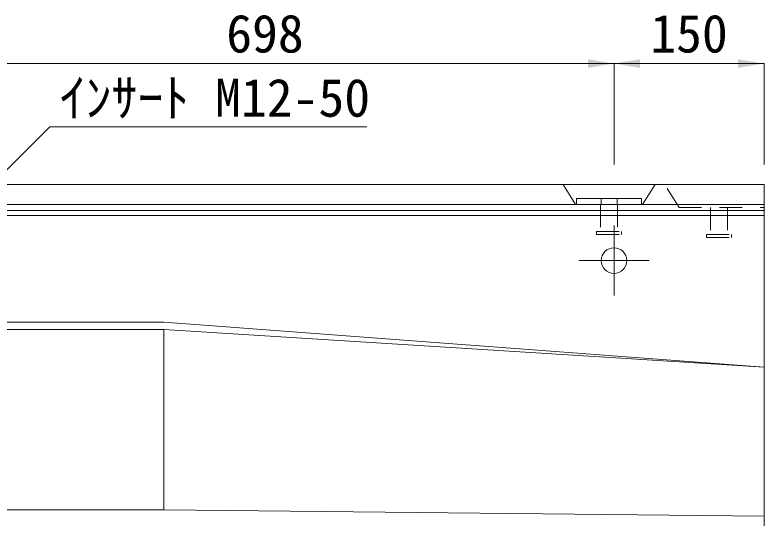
# Model space of a CAD drawing. Units: millimetres at full size. Extents: x 50430 to 75195, y 24892 to 47415.
# Drawn here: x 54737 to 55486, y 37066 to 37568 of the extents above; entities that cross this region are included whole.
import ezdxf
from ezdxf.enums import TextEntityAlignment as Align

# ---------------------------------------------------------------- set-up
doc = ezdxf.new("R2010")
doc.units = ezdxf.units.MM
doc.header["$LTSCALE"] = 30
doc.linetypes.add('USER1', pattern=[1.35, 0.75, -0.6])
doc.linetypes.add('USER2', pattern=[28.575, 19.05, -3.175, 3.175, -3.175])
for name, color, linetype, lineweight in [('0_2', 7, 'Continuous', 20), ('受枠', 3, 'Continuous', 5), ('寸法線', 7, 'Continuous', 9), ('本体', 2, 'Continuous', 20), ('ｲﾝｻｰﾄ', 3, 'USER1', 5)]:
    doc.layers.add(name, color=color, linetype=linetype, lineweight=lineweight)
doc.styles.add('ＭＳ ゴシック', font='')
doc.styles.get('ＭＳ ゴシック').set_extended_font_data('MS Gothic')

# ---------------------------------------------------------------- blocks, each defined once
blk = doc.blocks.new('filled_arrow')
at = {"color": 0, "linetype": 'Continuous', "lineweight": -2}
blk.add_solid([(7.5, 1.25), (0, 0), (7.5, -1.25)], dxfattribs=at)

msp = doc.modelspace()

# ---------------------------------------------------------------- linework, layer by layer
at = {"layer": '0_2', "lineweight": 13}
for p, q in [((55486.06, 37367.83), (55486.06, 37281.83)), ((55486.06, 37367.83), (55486.06, 37281.83)), ((55486.06, 37367.83), (55486.06, 37281.83)), ((55486.06, 37141.83), (55486.06, 36959.83))]:
    msp.add_line(p, q, dxfattribs=at)
at = {"layer": '受枠'}
for p, q in [((55298.56, 37384.83), (55363.56, 37384.83)), ((55298.56, 37384.83), (55298.56, 37378.83)), ((55323.06, 37384.83), (55323.06, 37378.83)), ((55339.06, 37384.83), (55339.06, 37378.83)), ((55363.56, 37384.83), (55363.56, 37378.83)), ((54488.06, 37378.83), (55486.06, 37378.83)), ((54488.06, 37372.83), (55486.06, 37372.83))]:
    msp.add_line(p, q, dxfattribs=at)
at = {"layer": '寸法線'}
for p, q in [((54638.06, 37519.72), (55336.06, 37519.72)), ((55336.06, 37519.72), (55486.06, 37519.72)), ((55336.06, 37418.83), (55336.06, 37519.72)), ((55336.06, 37418.83), (55336.06, 37519.72)), ((55486.06, 37418.83), (55486.06, 37519.72))]:
    msp.add_line(p, q, dxfattribs=at)
at = {"layer": '寸法線', "linetype": 'USER2'}
for p, q in [((55336.06, 37287.84), (55336.06, 37357.82)), ((55301.07, 37322.83), (55371.05, 37322.83))]:
    msp.add_line(p, q, dxfattribs=at)
at = {"layer": '寸法線'}
msp.add_lwpolyline([(54647.07, 37331.85), (54771.81, 37456.58), (55089.02, 37456.58)], dxfattribs=at)
at = {"layer": '本体', "lineweight": 9}
for p, q in [((54488.06, 37398.83), (55486.06, 37398.83)), ((55285.06, 37398.83), (55297.56, 37378.83)), ((55377.06, 37398.83), (55364.56, 37378.83)), ((55486.06, 37398.83), (55486.06, 37367.83)), ((54488.06, 37261.33), (54886.06, 37261.33)), ((54886.06, 37261.33), (55486.06, 37216.33)), ((54488.06, 37253.83), (54886.06, 37253.83)), ((54886.06, 37253.83), (55486.06, 37216.33)), ((54488.06, 37073.83), (54886.06, 37073.83)), ((54886.06, 37073.83), (55486.06, 37067.33))]:
    msp.add_line(p, q, dxfattribs=at)
at = {"layer": '本体', "linetype": 'USER1', "lineweight": 9}
for q in [(55386.56, 37398.83), (55486.06, 37375.83)]:
    msp.add_line((55401.06, 37375.83), q, dxfattribs=at)
at = {"layer": '本体'}
for p, q in [((54488.06, 37367.83), (55486.06, 37367.83)), ((55486.06, 37367.83), (55486.06, 36959.83))]:
    msp.add_line(p, q, dxfattribs=at)
at = {"layer": '本体', "lineweight": 5}
msp.add_line((54886.06, 37253.83), (54886.06, 37073.83), dxfattribs=at)
at = {"layer": 'ｲﾝｻｰﾄ'}
for p, q in [((55322.56, 37378.83), (55322.56, 37351.83)), ((55339.56, 37378.83), (55339.56, 37351.83)), ((55432.56, 37375.83), (55432.56, 37348.83)), ((55449.56, 37375.83), (55449.56, 37348.83)), ((55318.56, 37351.83), (55318.56, 37348.83)), ((55318.56, 37351.83), (55343.56, 37351.83)), ((55318.56, 37348.83), (55343.56, 37348.83)), ((55343.56, 37351.83), (55343.56, 37348.83)), ((55428.56, 37348.83), (55453.56, 37348.83)), ((55428.56, 37348.83), (55428.56, 37345.83)), ((55428.56, 37345.83), (55453.56, 37345.83)), ((55453.56, 37348.83), (55453.56, 37345.83))]:
    msp.add_line(p, q, dxfattribs=at)
at = {"layer": 'ｲﾝｻｰﾄ', "linetype": 'Continuous'}
msp.add_circle((55336.06, 37322.83), 12.75, dxfattribs=at)

# ---------------------------------------------------------------- block references
at = {"layer": '寸法線', "xscale": 3.47, "yscale": 3.47, "rotation": 180}
for p in [(55336.06, 37519.72), (55486.06, 37519.72)]:
    msp.add_blockref('filled_arrow', p, dxfattribs=at)
at = {"layer": '寸法線', "xscale": 3.47, "yscale": 3.47}
msp.add_blockref('filled_arrow', (55336.06, 37519.72), dxfattribs=at)

# ---------------------------------------------------------------- texts
at = {"layer": '寸法線', "style": 'ＭＳ ゴシック'}
for s, p in [('698', (54987.06, 37549.72)), ('150', (55411.06, 37549.72))]:
    msp.add_text(s, height=37.98, dxfattribs=at).set_placement(p, align=Align.MIDDLE_CENTER)
msp.add_text('ｲﾝｻｰﾄ M12-50', height=37.98, dxfattribs=at).set_placement((54781.81, 37504.58), align=Align.TOP_LEFT)

doc.saveas('drawing.dxf')
